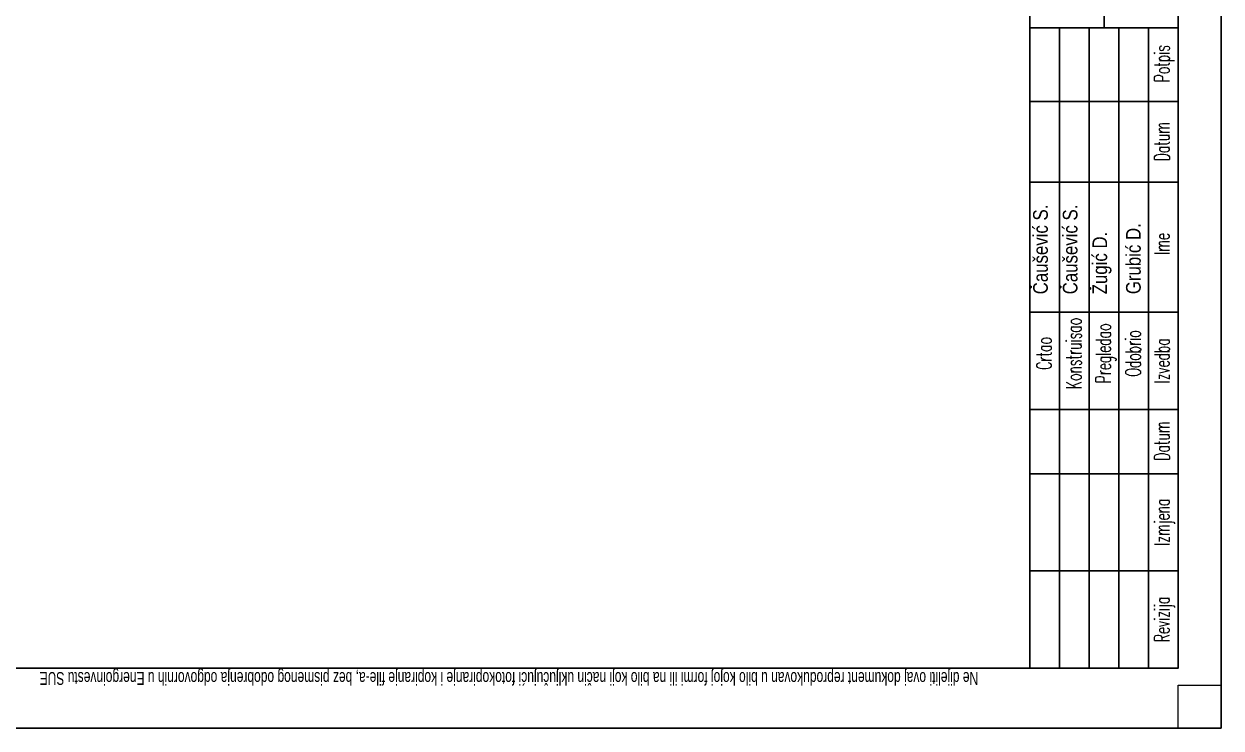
# Model space of a CAD drawing. Header units: millimetres. Extents: x 17886 to 18265, y -8727 to -7321.
# Drawn here: x 17934.8 to 18032.7, y -8476.5 to -8418.9 of the extents above; entities that cross this region are included whole.
import ezdxf

# ---------------------------------------------------------------- set-up
doc = ezdxf.new("R2010")
doc.units = ezdxf.units.MM
for name, color, linetype in [('00 uvodnice', 82, 'Continuous'), ('01-KOSTUR ORMARA', 7, 'Continuous'), ('OO cn60', 1, 'Continuous')]:
    doc.layers.add(name, color=color, linetype=linetype)
doc.styles.add('ARIAL NARROW', font='ARIALN.TTF')
doc.styles.add('simboli', font='symbol.ttf', dxfattribs={"width": 0.6, "height": 2.2})

# ---------------------------------------------------------------- blocks, each defined once
blk = doc.blocks.new('Zaglavlje A4 prazno-Sue')
at = {"color": 7, "true_color": 0xffffff}
blk.add_lwpolyline([(297, 0), (0, 0), (0, 210), (297, 210)], close=True, dxfattribs=at)
at = {"color": 7, "lineweight": 0, "true_color": 0xffffff}
blk.add_lwpolyline([(5, 0), (0, 0), (0, 5), (5, 5)], close=True, dxfattribs=at)
at = {"layer": '01-KOSTUR ORMARA'}
for p, q in [((18.35, 5), (18.35, 22.33)), ((29.7, 5), (29.7, 22.33)), ((37.21, 5), (37.21, 22.33)), ((48.56, 5), (48.56, 22.33)), ((63.76, 5), (63.76, 22.33)), ((73.18, 5), (73.18, 22.33)), ((7, 18.86), (81.79, 18.86)), ((7, 15.4), (81.79, 15.4)), ((7, 11.93), (81.79, 11.93)), ((7, 8.47), (81.79, 8.47))]:
    blk.add_line(p, q, dxfattribs=at)
for points in [[(7, 205), (292, 205), (292, 5), (7, 5)], [(7, 22.33), (288.53, 22.33), (288.53, 5), (7, 5)], [(81.79, 13.66), (130.83, 13.66), (130.83, 22.33), (81.79, 22.33)], [(81.79, 13.66), (130.83, 13.66), (130.83, 5), (81.79, 5)]]:
    blk.add_lwpolyline(points, close=True, dxfattribs=at)
at = {"color": 7, "width": 0.7}
blk.add_text('Ne dijeliti ovaj dokument reprodukovan u bilo kojoj formi ili na bilo koji način uključujući fotokopiranje i kopiranje file-a, bez pismenog odobrenja odgovornih u Energoinvestu SUE', height=1.5, rotation=90, dxfattribs=at).set_placement((6.54, 28.38))
at = {"layer": 'OO cn60', "color": 0, "linetype": 'Continuous', "char_height": 1.7679, "width": 11.3046, "attachment_point": 2, "style": 'simboli'}
for s, insert in [('{\\Fsimplex|c238;Crtao}', (43.76, 21.56)), ('{\\Fsimplex|c238;Konstruisao}', (43.76, 18.09)), ('{\\Fsimplex|c238;Pregledao}', (43.76, 14.63)), ('{\\Fsimplex|c238;Odobrio}', (43.76, 11.16)), ('{\\Fsimplex|c238;Revizija}', (12.7, 7.78)), ('{\\Fsimplex|c238;Izmjena}', (24.06, 7.78)), ('{\\Fsimplex|c238;Datum}', (33.53, 7.78)), ('{\\Fsimplex|c238;Izvedba}', (42.91, 7.78)), ('{\\Fsimplex|c238;Ime}', (56.55, 7.78)), ('{\\Fsimplex|c238;Datum}', (68.51, 7.78)), ('{\\Fsimplex|c238;Potpis}', (77.61, 7.78))]:
    blk.add_mtext(s, dxfattribs=dict(at, insert=insert))

msp = doc.modelspace()

# ---------------------------------------------------------------- block references
at = {"xscale": 0.7, "yscale": 0.7, "zscale": 0.7, "rotation": 90}
msp.add_blockref('Zaglavlje A4 prazno-Sue', (18032.67926, -8476.50811), dxfattribs=at)

# ---------------------------------------------------------------- texts
at = {"layer": '00 uvodnice', "color": 0, "linetype": 'Continuous', "char_height": 1.2, "width": 17.2456296, "attachment_point": 1, "rotation": 90, "style": 'ARIAL NARROW'}
for s, insert in [('Čaušević S.', (18017.30928, -8441.0438)), ('Čaušević S.', (18019.73503, -8441.0438)), ('Grubić D.', (18024.90765, -8441.03347)), ('Žugić D.', (18022.16077, -8441.0438))]:
    msp.add_mtext(s, dxfattribs=dict(at, insert=insert))

doc.saveas('drawing.dxf')
